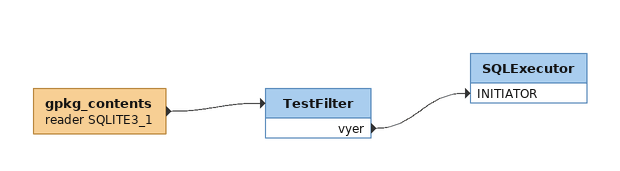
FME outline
gpkg_contents (reader SQLITE3_1)
    -> TestFilter
TestFilter
    vyer -> SQLExecutor [INITIATOR]
SQLExecutor
